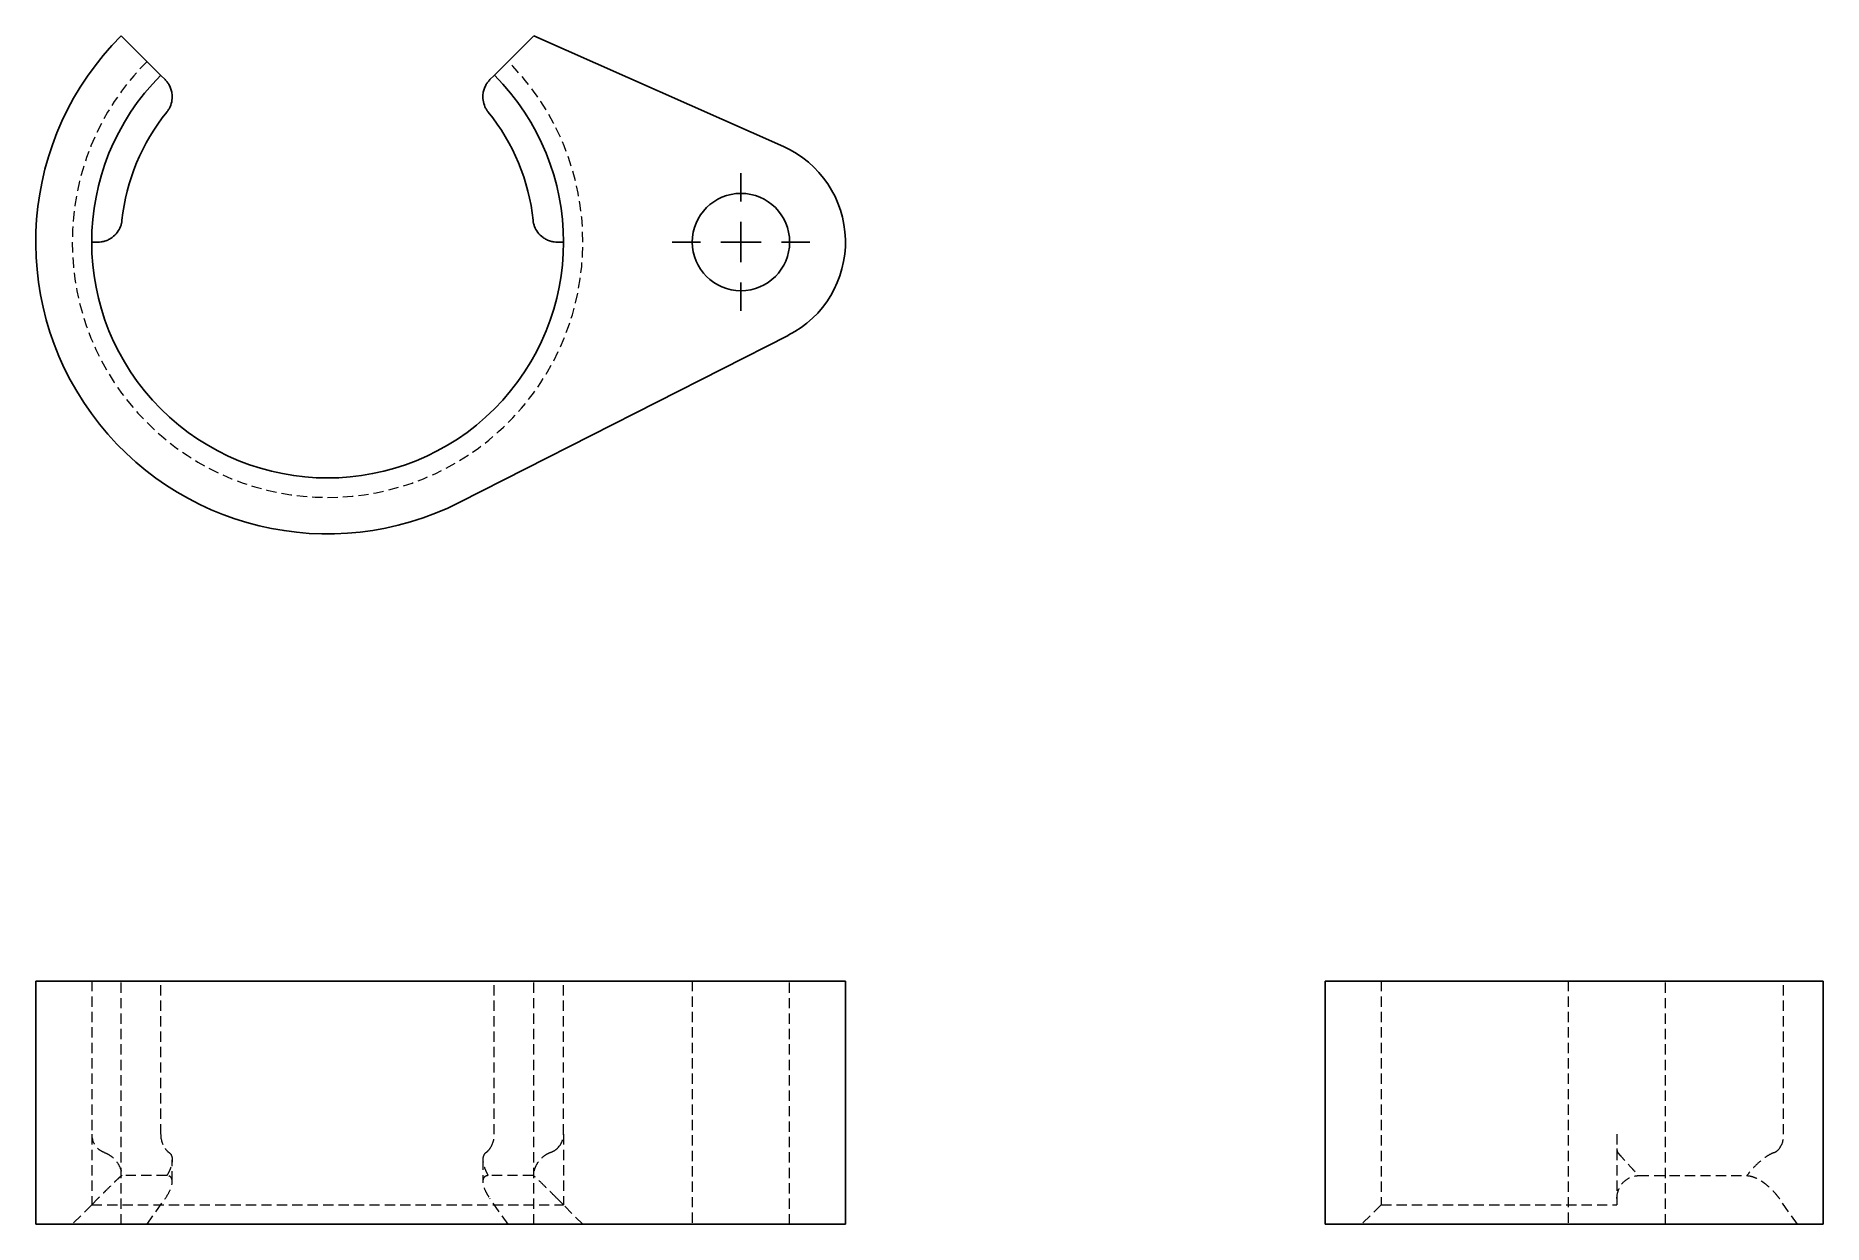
# Model space of a CAD drawing. Header units: millimetres. Extents: x 33 to 254, y 42 to 189.
import ezdxf

# ---------------------------------------------------------------- set-up
doc = ezdxf.new("R2010")
doc.units = ezdxf.units.MM
doc.linetypes.add('HIDDEN', pattern=[1.905, 1.27, -0.635])
doc.layers.add('10', color=7, linetype='Continuous')

# ---------------------------------------------------------------- blocks, each defined once
blk = doc.blocks.new('SW_CENTERMARKSYMBOL_0')
at = {"layer": '10', "color": 0}
for p, q in [((0, 5), (0, 8.51)), ((0, 0), (0, 2.5)), ((-5, 0), (-8.51, 0)), ((0, 0), (-2.5, 0)), ((0, 0), (0, -2.5)), ((0, 0), (2.5, 0)), ((5, 0), (8.51, 0)), ((0, -5), (0, -8.51))]:
    blk.add_line(p, q, dxfattribs=at)

msp = doc.modelspace()

# ---------------------------------------------------------------- linework, layer by layer
at = {"color": 7, "linetype": 'Continuous', "lineweight": 25}
for p, q in [((48.44, 183.87), (43.55, 188.76)), ((89.63, 183.87), (94.52, 188.76)), ((94.52, 188.76), (125.33, 175.08)), ((48.44, 183.87), (48.98, 183.34)), ((89.1, 183.34), (89.63, 183.87)), ((40.67, 163.28), (39.91, 163.28)), ((98.17, 163.28), (97.41, 163.28)), ((125.94, 151.76), (85.36, 131.15)), ((33, 72.02), (33, 41.98)), ((85.36, 72.02), (33, 72.02)), ((125.94, 72.02), (85.36, 72.02)), ((133, 72.02), (125.94, 72.02)), ((133, 41.98), (133, 72.02)), ((192.24, 72.02), (192.24, 41.98)), ((196.15, 72.02), (192.24, 72.02)), ((216.76, 72.02), (196.15, 72.02)), ((240.08, 72.02), (216.76, 72.02)), ((253.76, 72.02), (240.08, 72.02)), ((253.76, 41.98), (253.76, 72.02)), ((85.36, 41.98), (33, 41.98)), ((125.94, 41.98), (85.36, 41.98)), ((133, 41.98), (125.94, 41.98)), ((196.15, 41.98), (192.24, 41.98)), ((216.76, 41.98), (196.15, 41.98)), ((240.08, 41.98), (216.76, 41.98)), ((253.76, 41.98), (240.08, 41.98))]:
    msp.add_line(p, q, dxfattribs=at)
at = {"color": 7, "linetype": 'HIDDEN', "lineweight": 18}
for p, q in [((39.91, 72.02), (39.91, 53.09)), ((43.55, 41.98), (43.55, 72.02)), ((48.44, 53.09), (48.44, 72.02)), ((89.63, 53.09), (89.63, 72.02)), ((94.52, 41.98), (94.52, 72.02)), ((98.17, 53.09), (98.17, 72.02)), ((114.08, 72.02), (114.08, 41.98)), ((126.09, 41.98), (126.09, 72.02)), ((199.15, 72.02), (199.15, 44.39)), ((222.27, 72.02), (222.27, 41.98)), ((234.28, 41.98), (234.28, 72.02)), ((248.87, 53.09), (248.87, 72.02)), ((39.91, 53.09), (39.91, 44.39)), ((98.17, 53.09), (98.17, 44.39)), ((228.28, 53.09), (228.28, 44.39)), ((49.85, 47.25), (49.85, 49.96)), ((88.22, 49.96), (88.22, 47.25)), ((49.19, 47.99), (43.65, 47.99)), ((94.42, 47.99), (88.88, 47.99)), ((230.96, 47.99), (244.33, 47.99)), ((39.91, 44.39), (37.5, 41.98)), ((39.91, 44.39), (40.67, 45.15)), ((39.91, 44.39), (98.17, 44.39)), ((46.74, 41.98), (48.98, 45.15)), ((91.33, 41.98), (89.1, 45.15)), ((97.41, 45.15), (98.17, 44.39)), ((100.57, 41.98), (98.17, 44.39)), ((199.15, 44.39), (196.75, 41.98)), ((199.15, 44.39), (228.28, 44.39)), ((250.57, 41.98), (248.34, 45.15))]:
    msp.add_line(p, q, dxfattribs=at)
at = {"color": 7, "linetype": 'Continuous', "lineweight": 25}
msp.add_circle((120.09, 163.28), 6.01, dxfattribs=at)
for centre, radius, start, end in [((69.04, 163.28), 36.04, 135, 296.9325), ((69.04, 163.28), 29.13, 135, 45), ((69.04, 163.28), 25.53, 141.0423, 173.9577), ((69.04, 163.28), 25.53, 6.0423, 38.9577), ((120.09, 163.28), 12.91, 296.9325, 66.059)]:
    msp.add_arc(centre, radius, start, end, dxfattribs=at)
at = {"color": 7, "linetype": 'HIDDEN', "lineweight": 18}
for centre, radius, start, end in [((69.04, 163.28), 31.53, 135, 45), ((42.31, 53.09), 2.4, 180, 226.8408), ((51.38, 53.03), 2.94, 178.8691, 215.1896), ((86.69, 53.03), 2.94, 324.8104, 1.1309), ((95.76, 53.09), 2.4, 313.1592, 0), ((245.94, 53.03), 2.94, 324.8104, 1.1309)]:
    msp.add_arc(centre, radius, start, end, dxfattribs=at)
at = {"color": 7, "linetype": 'Continuous', "lineweight": 25}
for points, knots in [([(48.98, 183.34), (49.06, 183.25), (49.15, 183.15), (49.32, 182.93), (49.41, 182.8), (49.49, 182.66)], [0, 0, 0, 0, 0.5, 0.5, 1, 1, 1, 1]), ([(88.59, 182.66), (88.66, 182.8), (88.75, 182.92), (88.92, 183.15), (89.01, 183.25), (89.1, 183.34)], [0, 0, 0, 0, 0.5, 0.5, 1, 1, 1, 1]), ([(49.49, 182.66), (49.57, 182.5), (49.64, 182.33), (49.75, 182.01), (49.79, 181.85), (49.87, 181.38), (49.87, 181.08), (49.78, 180.51), (49.71, 180.24), (49.55, 179.88), (49.48, 179.76), (49.35, 179.54), (49.27, 179.43), (49.19, 179.33)], [0, 0, 0, 0, 0.125, 0.125, 0.25, 0.25, 0.5, 0.5, 0.75, 0.75, 0.875, 0.875, 1, 1, 1, 1]), ([(88.59, 182.66), (88.5, 182.5), (88.43, 182.33), (88.32, 182.01), (88.28, 181.85), (88.2, 181.38), (88.21, 181.08), (88.29, 180.51), (88.37, 180.24), (88.53, 179.88), (88.59, 179.76), (88.73, 179.54), (88.8, 179.43), (88.88, 179.33)], [0, 0, 0, 0, 0.125, 0.125, 0.25, 0.25, 0.5, 0.5, 0.75, 0.75, 0.875, 0.875, 1, 1, 1, 1]), ([(41.51, 163.4), (41.68, 163.45), (41.85, 163.51), (42.15, 163.66), (42.29, 163.75), (42.68, 164.03), (42.89, 164.25), (43.24, 164.71), (43.37, 164.95), (43.51, 165.32), (43.55, 165.45), (43.62, 165.7), (43.64, 165.83), (43.65, 165.96)], [0, 0, 0, 0, 0.125, 0.125, 0.25, 0.25, 0.5, 0.5, 0.75, 0.75, 0.875, 0.875, 1, 1, 1, 1]), ([(96.56, 163.4), (96.39, 163.45), (96.22, 163.51), (95.92, 163.66), (95.78, 163.75), (95.39, 164.03), (95.18, 164.25), (94.83, 164.71), (94.7, 164.95), (94.56, 165.32), (94.52, 165.45), (94.46, 165.7), (94.43, 165.83), (94.42, 165.96)], [0, 0, 0, 0, 0.125, 0.125, 0.25, 0.25, 0.5, 0.5, 0.75, 0.75, 0.875, 0.875, 1, 1, 1, 1]), ([(41.51, 163.4), (41.36, 163.35), (41.21, 163.32), (40.92, 163.29), (40.79, 163.28), (40.67, 163.28)], [0, 0, 0, 0, 0.5, 0.5, 1, 1, 1, 1]), ([(97.41, 163.28), (97.28, 163.28), (97.15, 163.28), (96.87, 163.32), (96.72, 163.35), (96.56, 163.4)], [0, 0, 0, 0, 0.5, 0.5, 1, 1, 1, 1])]:
    msp.add_open_spline(points, degree=3, knots=knots, dxfattribs=at)
at = {"color": 7, "linetype": 'HIDDEN', "lineweight": 18}
for points, knots in [([(41.51, 50.82), (41.36, 50.88), (41.21, 50.95), (40.92, 51.12), (40.79, 51.22), (40.67, 51.33)], [0, 0, 0, 0, 0.5, 0.5, 1, 1, 1, 1]), ([(41.51, 50.82), (41.68, 50.76), (41.85, 50.68), (42.15, 50.51), (42.29, 50.41), (42.68, 50.1), (42.89, 49.86), (43.24, 49.35), (43.37, 49.09), (43.51, 48.68), (43.55, 48.55), (43.62, 48.27), (43.64, 48.13), (43.65, 47.99)], [0, 0, 0, 0, 0.125, 0.125, 0.25, 0.25, 0.5, 0.5, 0.75, 0.75, 0.875, 0.875, 1, 1, 1, 1]), ([(48.98, 51.33), (49.06, 51.22), (49.15, 51.12), (49.32, 50.95), (49.41, 50.88), (49.49, 50.82)], [0, 0, 0, 0, 0.5, 0.5, 1, 1, 1, 1]), ([(49.49, 50.82), (49.57, 50.76), (49.64, 50.68), (49.75, 50.51), (49.79, 50.41), (49.87, 50.1), (49.87, 49.86), (49.78, 49.35), (49.71, 49.09), (49.55, 48.68), (49.48, 48.55), (49.35, 48.27), (49.27, 48.13), (49.19, 47.99)], [0, 0, 0, 0, 0.125, 0.125, 0.25, 0.25, 0.5, 0.5, 0.75, 0.75, 0.875, 0.875, 1, 1, 1, 1]), ([(88.59, 50.82), (88.5, 50.76), (88.43, 50.68), (88.32, 50.51), (88.28, 50.41), (88.2, 50.1), (88.21, 49.86), (88.29, 49.35), (88.37, 49.09), (88.53, 48.68), (88.59, 48.55), (88.73, 48.27), (88.8, 48.13), (88.88, 47.99)], [0, 0, 0, 0, 0.125, 0.125, 0.25, 0.25, 0.5, 0.5, 0.75, 0.75, 0.875, 0.875, 1, 1, 1, 1]), ([(88.59, 50.82), (88.66, 50.88), (88.75, 50.95), (88.92, 51.12), (89.01, 51.22), (89.1, 51.33)], [0, 0, 0, 0, 0.5, 0.5, 1, 1, 1, 1]), ([(96.56, 50.82), (96.39, 50.76), (96.22, 50.68), (95.92, 50.51), (95.78, 50.41), (95.39, 50.1), (95.18, 49.86), (94.83, 49.35), (94.7, 49.09), (94.56, 48.68), (94.52, 48.55), (94.46, 48.27), (94.43, 48.13), (94.42, 47.99)], [0, 0, 0, 0, 0.125, 0.125, 0.25, 0.25, 0.5, 0.5, 0.75, 0.75, 0.875, 0.875, 1, 1, 1, 1]), ([(97.41, 51.33), (97.28, 51.22), (97.15, 51.12), (96.87, 50.95), (96.72, 50.88), (96.56, 50.82)], [0, 0, 0, 0, 0.5, 0.5, 1, 1, 1, 1]), ([(228.28, 51.33), (228.28, 51.22), (228.28, 51.12), (228.32, 50.95), (228.35, 50.88), (228.4, 50.82)], [0, 0, 0, 0, 0.5, 0.5, 1, 1, 1, 1]), ([(228.4, 50.82), (228.45, 50.76), (228.51, 50.68), (228.66, 50.51), (228.75, 50.41), (229.03, 50.1), (229.25, 49.86), (229.71, 49.35), (229.95, 49.09), (230.32, 48.68), (230.45, 48.55), (230.7, 48.27), (230.83, 48.13), (230.96, 47.99)], [0, 0, 0, 0, 0.125, 0.125, 0.25, 0.25, 0.5, 0.5, 0.75, 0.75, 0.875, 0.875, 1, 1, 1, 1]), ([(247.66, 50.82), (247.5, 50.76), (247.33, 50.68), (247.01, 50.51), (246.85, 50.41), (246.38, 50.1), (246.08, 49.86), (245.51, 49.35), (245.24, 49.09), (244.88, 48.68), (244.76, 48.55), (244.54, 48.27), (244.43, 48.13), (244.33, 47.99)], [0, 0, 0, 0, 0.125, 0.125, 0.25, 0.25, 0.5, 0.5, 0.75, 0.75, 0.875, 0.875, 1, 1, 1, 1]), ([(247.66, 50.82), (247.8, 50.88), (247.92, 50.95), (248.15, 51.12), (248.25, 51.22), (248.34, 51.33)], [0, 0, 0, 0, 0.5, 0.5, 1, 1, 1, 1]), ([(43.65, 47.99), (43.63, 47.99), (43.58, 47.96), (43.47, 47.88), (43.43, 47.85), (43.35, 47.77), (43.3, 47.73), (43.14, 47.59), (43.02, 47.48), (42.77, 47.24), (42.64, 47.11), (42.21, 46.69), (41.92, 46.4), (41.46, 45.94), (41.3, 45.78), (40.98, 45.46), (40.82, 45.31), (40.67, 45.15)], [0, 0, 0, 0, 0.125, 0.125, 0.1875, 0.1875, 0.25, 0.25, 0.375, 0.375, 0.5, 0.5, 0.75, 0.75, 0.875, 0.875, 1, 1, 1, 1]), ([(48.98, 45.15), (49.2, 45.46), (49.39, 45.78), (49.68, 46.39), (49.78, 46.69), (49.88, 47.24), (49.86, 47.49), (49.72, 47.78), (49.64, 47.85), (49.45, 47.96), (49.33, 47.99), (49.19, 47.99)], [0, 0, 0, 0, 0.25, 0.25, 0.5, 0.5, 0.75, 0.75, 0.875, 0.875, 1, 1, 1, 1]), ([(88.88, 47.99), (88.74, 47.99), (88.62, 47.96), (88.48, 47.88), (88.44, 47.85), (88.36, 47.77), (88.33, 47.73), (88.26, 47.59), (88.23, 47.48), (88.21, 47.24), (88.22, 47.11), (88.29, 46.69), (88.39, 46.4), (88.61, 45.94), (88.69, 45.78), (88.88, 45.46), (88.98, 45.31), (89.1, 45.15)], [0, 0, 0, 0, 0.125, 0.125, 0.1875, 0.1875, 0.25, 0.25, 0.375, 0.375, 0.5, 0.5, 0.75, 0.75, 0.875, 0.875, 1, 1, 1, 1]), ([(97.41, 45.15), (97.09, 45.46), (96.78, 45.78), (96.16, 46.39), (95.86, 46.69), (95.3, 47.24), (95.04, 47.49), (94.73, 47.78), (94.63, 47.85), (94.49, 47.96), (94.44, 47.99), (94.42, 47.99)], [0, 0, 0, 0, 0.25, 0.25, 0.5, 0.5, 0.75, 0.75, 0.875, 0.875, 1, 1, 1, 1]), ([(228.28, 45.15), (228.28, 45.46), (228.33, 45.78), (228.53, 46.39), (228.68, 46.69), (229.11, 47.24), (229.39, 47.49), (229.91, 47.78), (230.11, 47.85), (230.52, 47.96), (230.74, 47.99), (230.96, 47.99)], [0, 0, 0, 0, 0.25, 0.25, 0.5, 0.5, 0.75, 0.75, 0.875, 0.875, 1, 1, 1, 1]), ([(244.33, 47.99), (244.5, 47.99), (244.69, 47.96), (244.98, 47.88), (245.08, 47.85), (245.28, 47.77), (245.38, 47.73), (245.68, 47.59), (245.87, 47.48), (246.25, 47.24), (246.43, 47.11), (246.96, 46.69), (247.27, 46.4), (247.71, 45.94), (247.85, 45.78), (248.1, 45.46), (248.23, 45.31), (248.34, 45.15)], [0, 0, 0, 0, 0.125, 0.125, 0.1875, 0.1875, 0.25, 0.25, 0.375, 0.375, 0.5, 0.5, 0.75, 0.75, 0.875, 0.875, 1, 1, 1, 1])]:
    msp.add_open_spline(points, degree=3, knots=knots, dxfattribs=at)

# ---------------------------------------------------------------- block references
at = {"layer": '10'}
msp.add_blockref('SW_CENTERMARKSYMBOL_0', (120.09, 163.28), dxfattribs=at)

doc.saveas('drawing.dxf')
